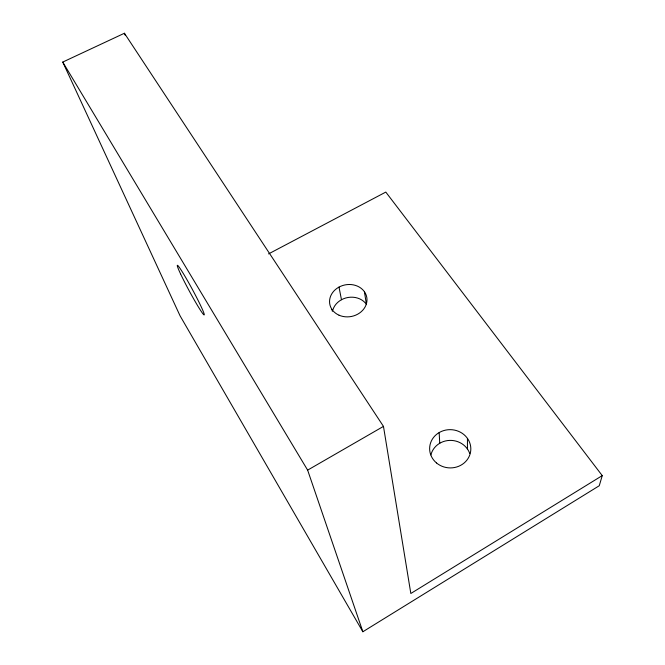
<?xml version="1.0" encoding="UTF-8"?>
<svg xmlns="http://www.w3.org/2000/svg" width="665" height="665" viewBox="0 0 665 665"><rect width="100%" height="100%" fill="white"/><g stroke="black" fill="none" stroke-linecap="round" stroke-linejoin="round"><path stroke-width="1" d="M467.445 449.025L467.453 438.41M602.241 475.616L599.265 485.733L362.857 631.75L180.049 315.784L62.759 62.069L124.422 33.25L383.472 426.39L410.829 593.488L602.241 475.616L385.8 192.085L268.56 253.897M362.857 631.75L307.637 470.13L383.472 426.39M62.759 62.069L307.637 470.13M124.422 33.25L125.161 35.187M331.976 309.425L332.384 311.328M338.992 287.097L341.478 299.74M364.412 291.719L366.415 304.329A18.429 15.894 -10.6 0 0 348.211 297.446A18.429 15.894 -10.6 0 0 332.916 309.732M439.158 432.574L439.748 443.256M430.928 454.885A20.166 18.811 3.5 0 1 449.615 440.405A20.166 18.811 3.5 0 1 469.723 453.455M339.042 315.202A18.803 16.093 -10.6 0 0 366.989 299.649A18.803 16.093 -10.6 0 0 338.793 287.205A18.803 16.093 -10.6 0 0 339.042 315.202M436.506 462.956A20.598 19.127 2.8 0 0 470.396 452.815A20.598 19.127 2.8 0 0 443.779 430.571A20.598 19.127 2.8 0 0 436.506 462.956M180.556 273.872A28.196 1.729 61.6 0 0 203.482 314.437A28.196 1.729 61.6 0 0 188.17 281.819A28.196 1.729 61.6 0 0 180.556 273.872"/></g></svg>
